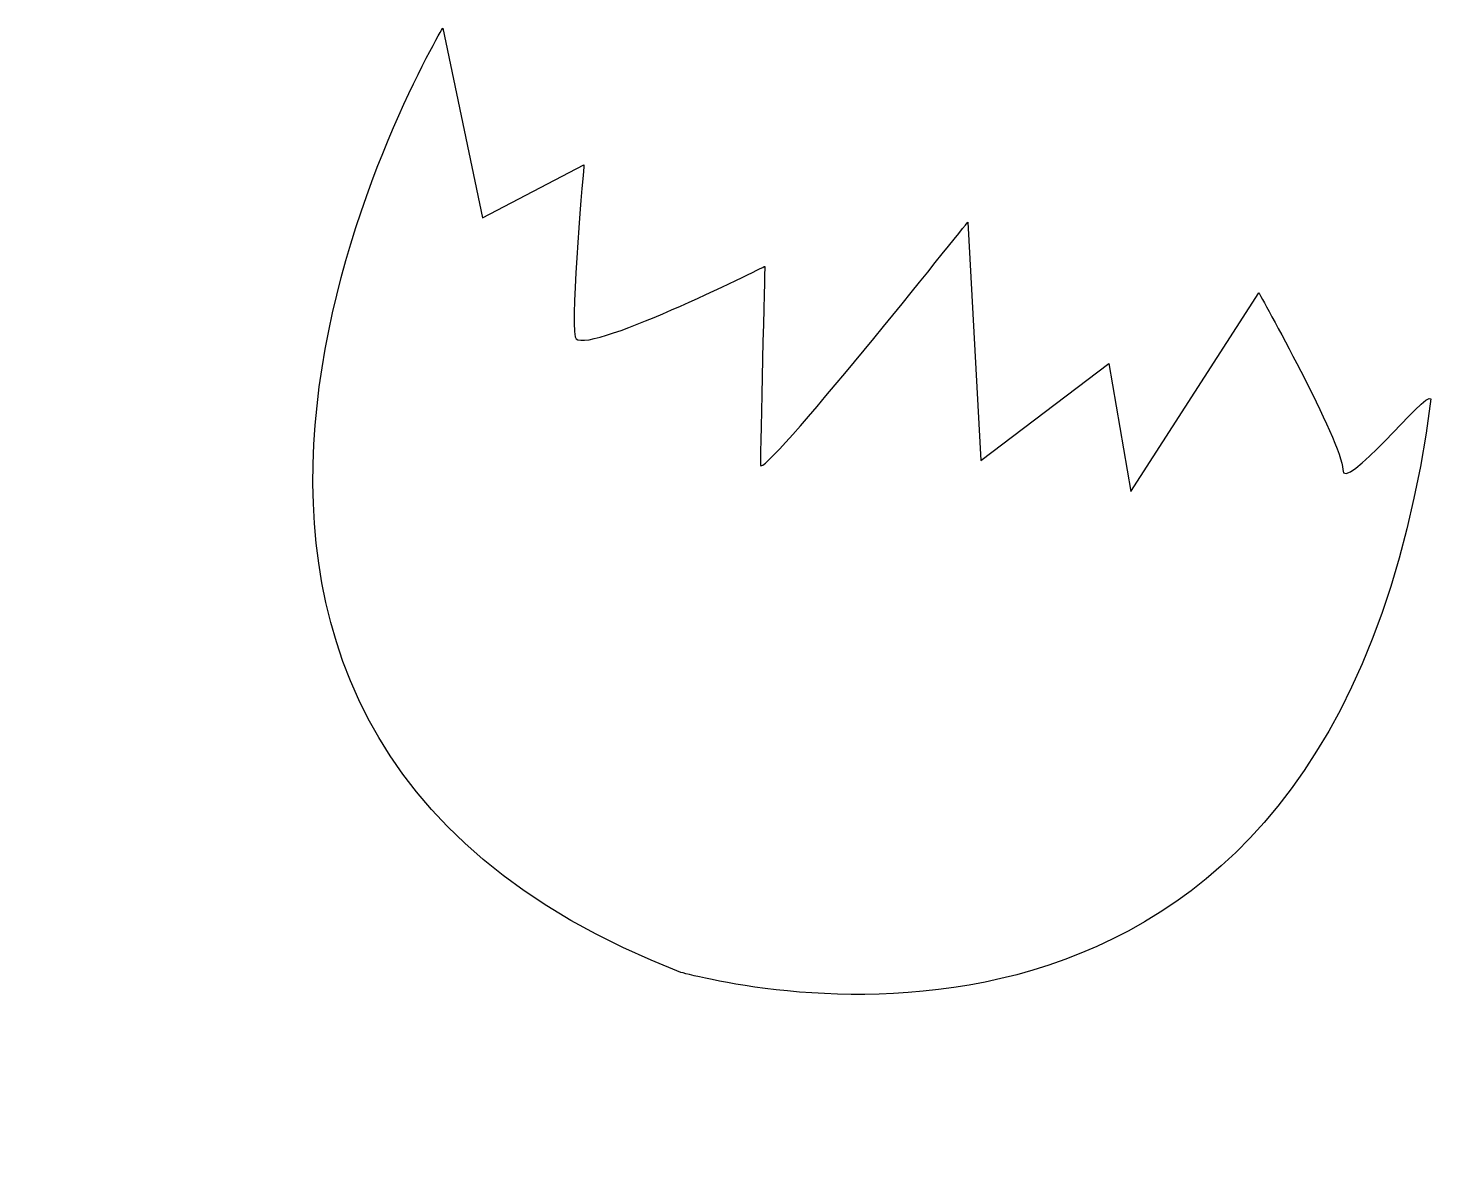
# Model space of a CAD drawing. Header units: centimetres. Extents: x -4.2 to 7.5, y -6.1 to 3.3.
import ezdxf

# ---------------------------------------------------------------- set-up
doc = ezdxf.new("R2010")
doc.units = ezdxf.units.CM
doc.header["$MEASUREMENT"] = 0
doc.layers.add('Layer 1', color=7, linetype='Continuous')

msp = doc.modelspace()

# ---------------------------------------------------------------- linework, layer by layer
at = {"layer": 'Layer 1', "lineweight": 25}
msp.add_open_spline([(-0.79102, 3.25257), (-0.79102, 3.25257), (-4.24941, -2.52369), (1.19572, -4.6208), (1.19572, -4.6208), (1.49005, -4.69438), (6.64086, -6.09246), (7.45027, 0.16209), (7.45027, 0.16209), (7.41348, 0.23567), (6.71444, -0.64733), (6.71444, -0.42658), (6.71444, -0.42658), (6.71444, -0.20583), (6.0154, 1.04508), (6.0154, 1.04508), (6.0154, 1.04508), (6.0154, 1.04508), (4.94845, -0.61053), (4.94845, -0.61053), (4.94845, -0.61053), (4.94845, -0.61053), (4.76449, 0.45642), (4.76449, 0.45642), (4.76449, 0.45642), (4.76449, 0.45642), (3.69754, -0.35299), (3.69754, -0.35299), (3.69754, -0.35299), (3.69754, -0.35299), (3.58717, 1.63374), (3.58717, 1.63374), (3.58717, 1.63374), (3.58717, 1.63374), (1.85797, -0.53695), (1.85797, -0.38979), (1.85797, -0.38979), (1.85797, -0.24262), (1.89476, 1.26583), (1.89476, 1.26583), (1.89476, 1.26583), (1.89476, 1.26583), (0.34952, 0.49321), (0.31273, 0.67717), (0.31273, 0.67717), (0.27594, 0.86112), (0.38631, 2.11203), (0.38631, 2.11203), (0.38631, 2.11203), (0.38631, 2.11203), (-0.45989, 1.67054), (-0.45989, 1.67054), (-0.45989, 1.67054), (-0.45989, 1.67054), (-0.79102, 3.25257), (-0.79102, 3.25257)], degree=3, knots=[0, 0, 0, 0, 0.06666667, 0.06666667, 0.06666667, 0.06666667, 0.13333333, 0.13333333, 0.13333333, 0.13333333, 0.2, 0.2, 0.2, 0.2, 0.26666667, 0.26666667, 0.26666667, 0.26666667, 0.33333333, 0.33333333, 0.33333333, 0.33333333, 0.4, 0.4, 0.4, 0.4, 0.46666667, 0.46666667, 0.46666667, 0.46666667, 0.53333333, 0.53333333, 0.53333333, 0.53333333, 0.6, 0.6, 0.6, 0.6, 0.66666667, 0.66666667, 0.66666667, 0.66666667, 0.73333333, 0.73333333, 0.73333333, 0.73333333, 0.8, 0.8, 0.8, 0.8, 0.86666667, 0.86666667, 0.86666667, 0.86666667, 1, 1, 1, 1], dxfattribs=at)

doc.saveas('drawing.dxf')
